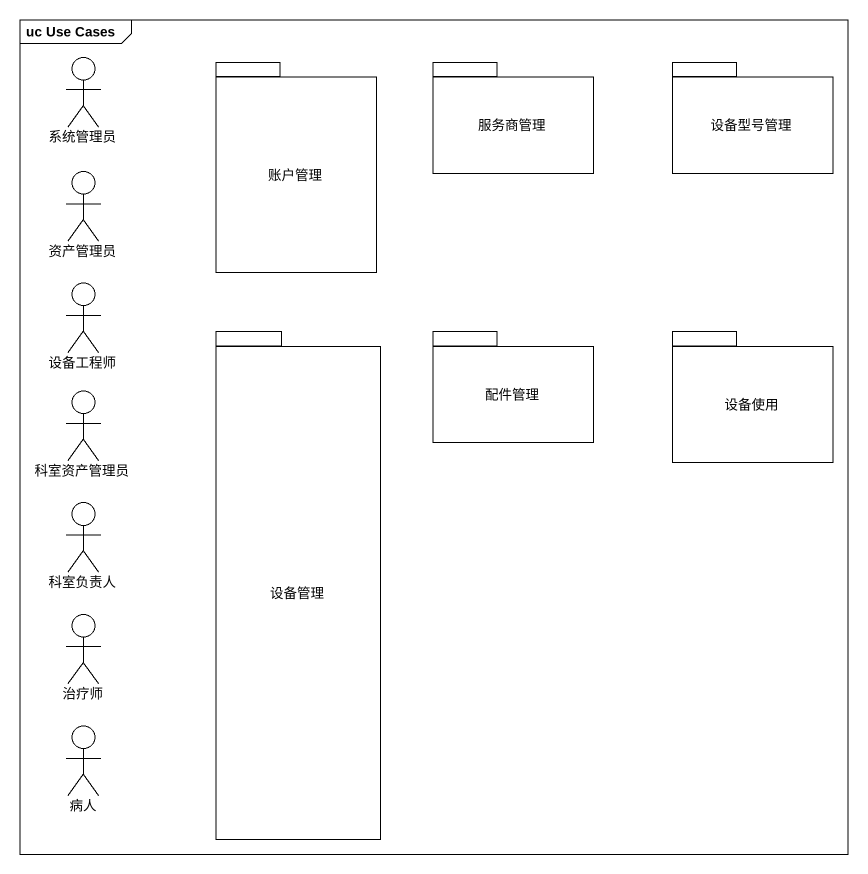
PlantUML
@startuml
mainframe uc Use Cases
actor 系统管理员
package 账户管理 {
}
package 服务商管理 {
}
package 设备型号管理 {
}
actor 资产管理员
actor 设备工程师
package 设备管理 {
}
package 配件管理 {
}
package 设备使用 {
}
actor 科室资产管理员
actor 科室负责人
actor 治疗师
actor 病人
@enduml
